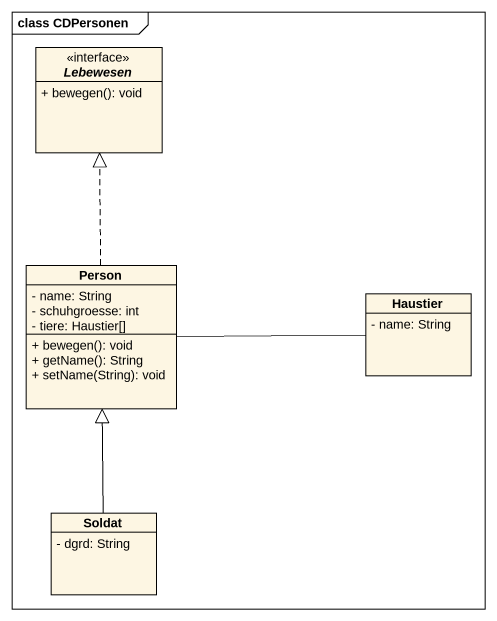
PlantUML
@startuml
mainframe class CDPersonen
hide circle
hide empty members
skinparam classAttributeIconSize 0
interface Lebewesen {
  + bewegen(): void
}
class "Person" as Person_ {
  - name: String
  - schuhgroesse: int
  - tiere: Haustier[]
  + bewegen(): void
  + getName(): String
  + setName(String): void
}
class Haustier {
  - name: String
}
class Soldat {
  - dgrd: String
}
Person_ .up.|> Lebewesen
Person_ -right- Haustier
Soldat -up-|> Person_
@enduml
